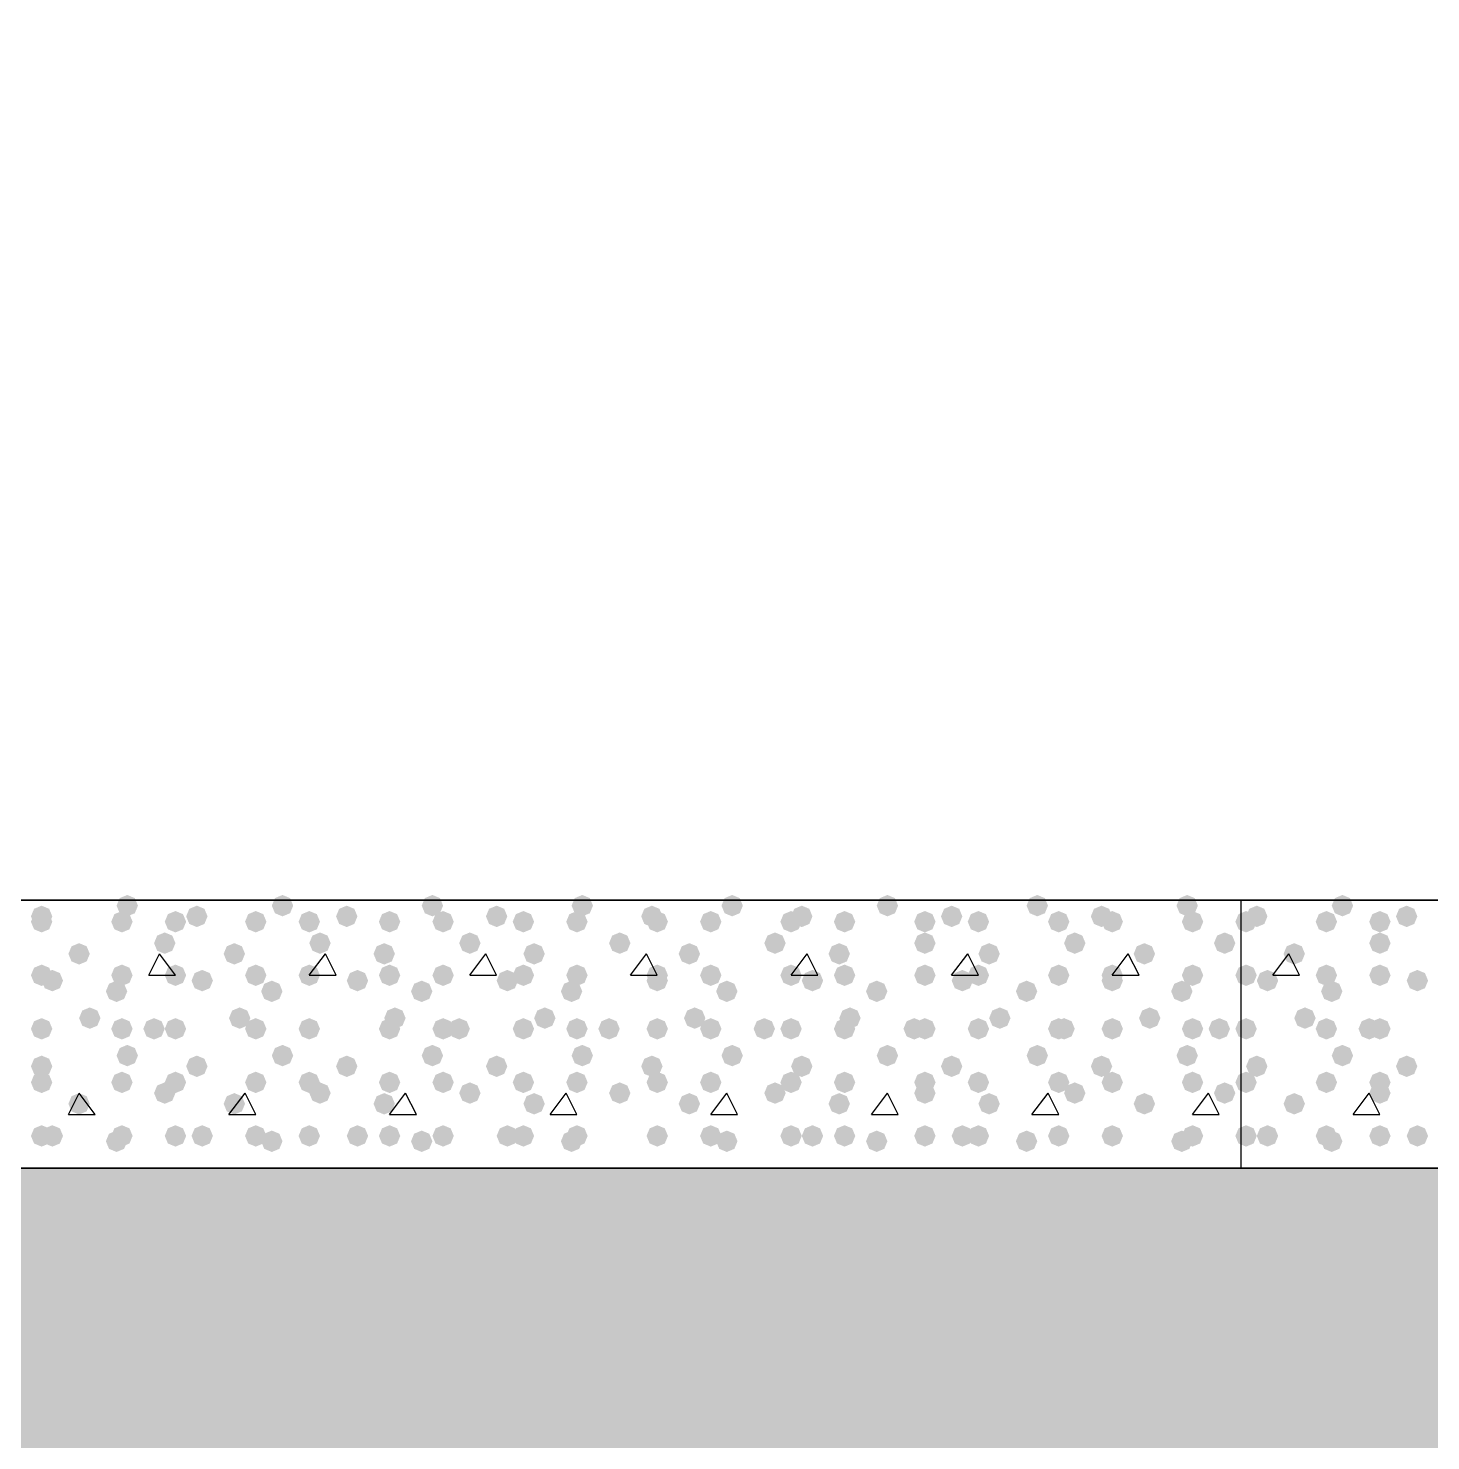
# Model space of a CAD drawing. Header units: millimetres. Extents: x 0 to 420, y 0 to 297.
# Drawn here: x 227.61 to 238.7, y 160.11 to 171.27 of the extents above; entities that cross this region are included whole.
import ezdxf

# ---------------------------------------------------------------- set-up
doc = ezdxf.new("R2010")
doc.units = ezdxf.units.MM
doc.layers.get('0').update_dxf_attribs({"linetype": 'CONTINUOUS'})

msp = doc.modelspace()

# ---------------------------------------------------------------- hatches: boundary and pattern name
at = {"true_color": 0x000008}
for points in [[(228.473, 164.338), (228.448129, 164.278204), (228.388333, 164.253333), (228.328537, 164.278204), (228.303667, 164.338), (228.328537, 164.397796), (228.388333, 164.422667), (228.448129, 164.397796)], [(229.700667, 164.338), (229.675796, 164.278204), (229.616, 164.253333), (229.556204, 164.278204), (229.531333, 164.338), (229.556204, 164.397796), (229.616, 164.422667), (229.675796, 164.397796)], [(230.886, 164.338), (230.861129, 164.278204), (230.801333, 164.253333), (230.741538, 164.278204), (230.716667, 164.338), (230.741537, 164.397796), (230.801333, 164.422667), (230.861129, 164.397796)], [(232.071333, 164.338), (232.046462, 164.278204), (231.986667, 164.253333), (231.926871, 164.278204), (231.902, 164.338), (231.926871, 164.397796), (231.986667, 164.422667), (232.046462, 164.397796)], [(233.256667, 164.338), (233.231796, 164.278204), (233.172, 164.253333), (233.112204, 164.278204), (233.087333, 164.338), (233.112204, 164.397796), (233.172, 164.422667), (233.231796, 164.397796)], [(234.484333, 164.338), (234.459463, 164.278204), (234.399667, 164.253333), (234.339871, 164.278204), (234.315, 164.338), (234.339871, 164.397796), (234.399667, 164.422667), (234.459462, 164.397796)], [(235.669667, 164.338), (235.644796, 164.278204), (235.585, 164.253333), (235.525204, 164.278204), (235.500333, 164.338), (235.525204, 164.397796), (235.585, 164.422667), (235.644796, 164.397796)], [(236.855, 164.338), (236.830129, 164.278204), (236.770333, 164.253333), (236.710538, 164.278204), (236.685667, 164.338), (236.710537, 164.397796), (236.770333, 164.422667), (236.830129, 164.397796)], [(227.795667, 164.253333), (227.770796, 164.193537), (227.711, 164.168667), (227.651204, 164.193537), (227.626333, 164.253333), (227.651204, 164.313129), (227.711, 164.338), (227.770796, 164.313129)], [(227.795667, 164.211), (227.770796, 164.151204), (227.711, 164.126333), (227.651204, 164.151204), (227.626333, 164.211), (227.651204, 164.270796), (227.711, 164.295667), (227.770796, 164.270796)], [(228.430667, 164.211), (228.405796, 164.151204), (228.346, 164.126333), (228.286204, 164.151204), (228.261333, 164.211), (228.286204, 164.270796), (228.346, 164.295667), (228.405796, 164.270796)], [(228.854, 164.211), (228.829129, 164.151204), (228.769333, 164.126333), (228.709538, 164.151204), (228.684667, 164.211), (228.709537, 164.270796), (228.769333, 164.295667), (228.829129, 164.270796)], [(229.023333, 164.253333), (228.998462, 164.193537), (228.938667, 164.168667), (228.878871, 164.193537), (228.854, 164.253333), (228.878871, 164.313129), (228.938667, 164.338), (228.998462, 164.313129)], [(229.489, 164.211), (229.464129, 164.151204), (229.404333, 164.126333), (229.344538, 164.151204), (229.319667, 164.211), (229.344537, 164.270796), (229.404333, 164.295667), (229.464129, 164.270796)], [(229.912333, 164.211), (229.887462, 164.151204), (229.827667, 164.126333), (229.767871, 164.151204), (229.743, 164.211), (229.767871, 164.270796), (229.827667, 164.295667), (229.887462, 164.270796)], [(230.208667, 164.253333), (230.183796, 164.193537), (230.124, 164.168667), (230.064204, 164.193537), (230.039333, 164.253333), (230.064204, 164.313129), (230.124, 164.338), (230.183796, 164.313129)], [(230.547333, 164.211), (230.522462, 164.151204), (230.462667, 164.126333), (230.402871, 164.151204), (230.378, 164.211), (230.402871, 164.270796), (230.462667, 164.295667), (230.522462, 164.270796)], [(230.970667, 164.211), (230.945796, 164.151204), (230.886, 164.126333), (230.826204, 164.151204), (230.801333, 164.211), (230.826204, 164.270796), (230.886, 164.295667), (230.945796, 164.270796)], [(231.394, 164.253333), (231.369129, 164.193537), (231.309333, 164.168667), (231.249538, 164.193537), (231.224667, 164.253333), (231.249537, 164.313129), (231.309333, 164.338), (231.369129, 164.313129)], [(231.605667, 164.211), (231.580796, 164.151204), (231.521, 164.126333), (231.461204, 164.151204), (231.436333, 164.211), (231.461204, 164.270796), (231.521, 164.295667), (231.580796, 164.270796)], [(232.029, 164.211), (232.004129, 164.151204), (231.944333, 164.126333), (231.884538, 164.151204), (231.859667, 164.211), (231.884537, 164.270796), (231.944333, 164.295667), (232.004129, 164.270796)], [(232.621667, 164.253333), (232.596796, 164.193537), (232.537, 164.168667), (232.477204, 164.193537), (232.452333, 164.253333), (232.477204, 164.313129), (232.537, 164.338), (232.596796, 164.313129)], [(232.664, 164.211), (232.639129, 164.151204), (232.579333, 164.126333), (232.519538, 164.151204), (232.494667, 164.211), (232.519537, 164.270796), (232.579333, 164.295667), (232.639129, 164.270796)], [(233.087333, 164.211), (233.062462, 164.151204), (233.002667, 164.126333), (232.942871, 164.151204), (232.918, 164.211), (232.942871, 164.270796), (233.002667, 164.295667), (233.062462, 164.270796)], [(233.722333, 164.211), (233.697462, 164.151204), (233.637667, 164.126333), (233.577871, 164.151204), (233.553, 164.211), (233.577871, 164.270796), (233.637667, 164.295667), (233.697462, 164.270796)], [(233.807, 164.253333), (233.782129, 164.193537), (233.722333, 164.168667), (233.662537, 164.193537), (233.637667, 164.253333), (233.662537, 164.313129), (233.722333, 164.338), (233.782129, 164.313129)], [(234.145667, 164.211), (234.120796, 164.151204), (234.061, 164.126333), (234.001204, 164.151204), (233.976333, 164.211), (234.001204, 164.270796), (234.061, 164.295667), (234.120796, 164.270796)], [(234.780667, 164.211), (234.755796, 164.151204), (234.696, 164.126333), (234.636204, 164.151204), (234.611333, 164.211), (234.636204, 164.270796), (234.696, 164.295667), (234.755796, 164.270796)], [(234.992333, 164.253333), (234.967462, 164.193537), (234.907667, 164.168667), (234.847871, 164.193537), (234.823, 164.253333), (234.847871, 164.313129), (234.907667, 164.338), (234.967462, 164.313129)], [(235.204, 164.211), (235.179129, 164.151204), (235.119333, 164.126333), (235.059538, 164.151204), (235.034667, 164.211), (235.059537, 164.270796), (235.119333, 164.295667), (235.179129, 164.270796)], [(235.839, 164.211), (235.814129, 164.151204), (235.754333, 164.126333), (235.694538, 164.151204), (235.669667, 164.211), (235.694537, 164.270796), (235.754333, 164.295667), (235.814129, 164.270796)], [(236.177667, 164.253333), (236.152796, 164.193537), (236.093, 164.168667), (236.033204, 164.193537), (236.008333, 164.253333), (236.033204, 164.313129), (236.093, 164.338), (236.152796, 164.313129)], [(236.262333, 164.211), (236.237462, 164.151204), (236.177667, 164.126333), (236.117871, 164.151204), (236.093, 164.211), (236.117871, 164.270796), (236.177667, 164.295667), (236.237462, 164.270796)], [(236.897333, 164.211), (236.872462, 164.151204), (236.812667, 164.126333), (236.752871, 164.151204), (236.728, 164.211), (236.752871, 164.270796), (236.812667, 164.295667), (236.872462, 164.270796)], [(228.769333, 164.041667), (228.744463, 163.981871), (228.684667, 163.957), (228.624871, 163.981871), (228.6, 164.041667), (228.624871, 164.101462), (228.684667, 164.126333), (228.744462, 164.101463)], [(229.997, 164.041667), (229.972129, 163.981871), (229.912333, 163.957), (229.852537, 163.981871), (229.827667, 164.041667), (229.852537, 164.101462), (229.912333, 164.126333), (229.972129, 164.101463)], [(231.182333, 164.041667), (231.157462, 163.981871), (231.097667, 163.957), (231.037871, 163.981871), (231.013, 164.041667), (231.037871, 164.101462), (231.097667, 164.126333), (231.157462, 164.101463)], [(232.367667, 164.041667), (232.342796, 163.981871), (232.283, 163.957), (232.223204, 163.981871), (232.198333, 164.041667), (232.223204, 164.101462), (232.283, 164.126333), (232.342796, 164.101463)], [(233.595333, 164.041667), (233.570462, 163.981871), (233.510667, 163.957), (233.450871, 163.981871), (233.426, 164.041667), (233.450871, 164.101462), (233.510667, 164.126333), (233.570462, 164.101463)], [(234.780667, 164.041667), (234.755796, 163.981871), (234.696, 163.957), (234.636204, 163.981871), (234.611333, 164.041667), (234.636204, 164.101462), (234.696, 164.126333), (234.755796, 164.101463)], [(235.966, 164.041667), (235.941129, 163.981871), (235.881333, 163.957), (235.821538, 163.981871), (235.796667, 164.041667), (235.821537, 164.101462), (235.881333, 164.126333), (235.941129, 164.101463)], [(237.151333, 164.041667), (237.126462, 163.981871), (237.066667, 163.957), (237.006871, 163.981871), (236.982, 164.041667), (237.006871, 164.101462), (237.066667, 164.126333), (237.126462, 164.101463)], [(228.092, 163.957), (228.067129, 163.897204), (228.007333, 163.872333), (227.947538, 163.897204), (227.922667, 163.957), (227.947537, 164.016796), (228.007333, 164.041667), (228.067129, 164.016796)], [(229.319667, 163.957), (229.294796, 163.897204), (229.235, 163.872333), (229.175204, 163.897204), (229.150333, 163.957), (229.175204, 164.016796), (229.235, 164.041667), (229.294796, 164.016796)], [(230.505, 163.957), (230.480129, 163.897204), (230.420333, 163.872333), (230.360538, 163.897204), (230.335667, 163.957), (230.360537, 164.016796), (230.420333, 164.041667), (230.480129, 164.016796)], [(231.690333, 163.957), (231.665462, 163.897204), (231.605667, 163.872333), (231.545871, 163.897204), (231.521, 163.957), (231.545871, 164.016796), (231.605667, 164.041667), (231.665462, 164.016796)], [(232.918, 163.957), (232.893129, 163.897204), (232.833333, 163.872333), (232.773538, 163.897204), (232.748667, 163.957), (232.773537, 164.016796), (232.833333, 164.041667), (232.893129, 164.016796)], [(234.103333, 163.957), (234.078463, 163.897204), (234.018667, 163.872333), (233.958871, 163.897204), (233.934, 163.957), (233.958871, 164.016796), (234.018667, 164.041667), (234.078462, 164.016796)], [(235.288667, 163.957), (235.263796, 163.897204), (235.204, 163.872333), (235.144204, 163.897204), (235.119333, 163.957), (235.144204, 164.016796), (235.204, 164.041667), (235.263796, 164.016796)], [(236.516333, 163.957), (236.491462, 163.897204), (236.431667, 163.872333), (236.371871, 163.897204), (236.347, 163.957), (236.371871, 164.016796), (236.431667, 164.041667), (236.491462, 164.016796)], [(227.795667, 163.787667), (227.770796, 163.727871), (227.711, 163.703), (227.651204, 163.727871), (227.626333, 163.787667), (227.651204, 163.847462), (227.711, 163.872333), (227.770796, 163.847463)], [(227.880333, 163.745333), (227.855462, 163.685537), (227.795667, 163.660667), (227.735871, 163.685537), (227.711, 163.745333), (227.735871, 163.805129), (227.795667, 163.83), (227.855462, 163.805129)], [(228.430667, 163.787667), (228.405796, 163.727871), (228.346, 163.703), (228.286204, 163.727871), (228.261333, 163.787667), (228.286204, 163.847462), (228.346, 163.872333), (228.405796, 163.847463)], [(228.854, 163.787667), (228.829129, 163.727871), (228.769333, 163.703), (228.709538, 163.727871), (228.684667, 163.787667), (228.709537, 163.847462), (228.769333, 163.872333), (228.829129, 163.847463)], [(229.065667, 163.745333), (229.040796, 163.685537), (228.981, 163.660667), (228.921204, 163.685537), (228.896333, 163.745333), (228.921204, 163.805129), (228.981, 163.83), (229.040796, 163.805129)], [(229.489, 163.787667), (229.464129, 163.727871), (229.404333, 163.703), (229.344538, 163.727871), (229.319667, 163.787667), (229.344537, 163.847462), (229.404333, 163.872333), (229.464129, 163.847463)], [(229.912333, 163.787667), (229.887462, 163.727871), (229.827667, 163.703), (229.767871, 163.727871), (229.743, 163.787667), (229.767871, 163.847462), (229.827667, 163.872333), (229.887462, 163.847463)], [(230.293333, 163.745333), (230.268463, 163.685537), (230.208667, 163.660667), (230.148871, 163.685537), (230.124, 163.745333), (230.148871, 163.805129), (230.208667, 163.83), (230.268462, 163.805129)], [(230.547333, 163.787667), (230.522462, 163.727871), (230.462667, 163.703), (230.402871, 163.727871), (230.378, 163.787667), (230.402871, 163.847462), (230.462667, 163.872333), (230.522462, 163.847463)], [(230.970667, 163.787667), (230.945796, 163.727871), (230.886, 163.703), (230.826204, 163.727871), (230.801333, 163.787667), (230.826204, 163.847462), (230.886, 163.872333), (230.945796, 163.847463)], [(231.478667, 163.745333), (231.453796, 163.685537), (231.394, 163.660667), (231.334204, 163.685537), (231.309333, 163.745333), (231.334204, 163.805129), (231.394, 163.83), (231.453796, 163.805129)], [(231.605667, 163.787667), (231.580796, 163.727871), (231.521, 163.703), (231.461204, 163.727871), (231.436333, 163.787667), (231.461204, 163.847462), (231.521, 163.872333), (231.580796, 163.847463)], [(232.029, 163.787667), (232.004129, 163.727871), (231.944333, 163.703), (231.884538, 163.727871), (231.859667, 163.787667), (231.884537, 163.847462), (231.944333, 163.872333), (232.004129, 163.847463)], [(232.664, 163.787667), (232.639129, 163.727871), (232.579333, 163.703), (232.519538, 163.727871), (232.494667, 163.787667), (232.519537, 163.847462), (232.579333, 163.872333), (232.639129, 163.847463)], [(232.664, 163.745333), (232.639129, 163.685537), (232.579333, 163.660667), (232.519538, 163.685537), (232.494667, 163.745333), (232.519537, 163.805129), (232.579333, 163.83), (232.639129, 163.805129)], [(233.087333, 163.787667), (233.062462, 163.727871), (233.002667, 163.703), (232.942871, 163.727871), (232.918, 163.787667), (232.942871, 163.847462), (233.002667, 163.872333), (233.062462, 163.847463)], [(233.722333, 163.787667), (233.697462, 163.727871), (233.637667, 163.703), (233.577871, 163.727871), (233.553, 163.787667), (233.577871, 163.847462), (233.637667, 163.872333), (233.697462, 163.847463)], [(233.891667, 163.745333), (233.866796, 163.685537), (233.807, 163.660667), (233.747204, 163.685537), (233.722333, 163.745333), (233.747204, 163.805129), (233.807, 163.83), (233.866796, 163.805129)], [(234.145667, 163.787667), (234.120796, 163.727871), (234.061, 163.703), (234.001204, 163.727871), (233.976333, 163.787667), (234.001204, 163.847462), (234.061, 163.872333), (234.120796, 163.847463)], [(234.780667, 163.787667), (234.755796, 163.727871), (234.696, 163.703), (234.636204, 163.727871), (234.611333, 163.787667), (234.636204, 163.847462), (234.696, 163.872333), (234.755796, 163.847463)], [(235.077, 163.745333), (235.052129, 163.685537), (234.992333, 163.660667), (234.932538, 163.685537), (234.907667, 163.745333), (234.932537, 163.805129), (234.992333, 163.83), (235.052129, 163.805129)], [(235.204, 163.787667), (235.179129, 163.727871), (235.119333, 163.703), (235.059538, 163.727871), (235.034667, 163.787667), (235.059537, 163.847462), (235.119333, 163.872333), (235.179129, 163.847463)], [(235.839, 163.787667), (235.814129, 163.727871), (235.754333, 163.703), (235.694538, 163.727871), (235.669667, 163.787667), (235.694537, 163.847462), (235.754333, 163.872333), (235.814129, 163.847463)], [(236.262333, 163.787667), (236.237462, 163.727871), (236.177667, 163.703), (236.117871, 163.727871), (236.093, 163.787667), (236.117871, 163.847462), (236.177667, 163.872333), (236.237462, 163.847463)], [(236.262333, 163.745333), (236.237462, 163.685537), (236.177667, 163.660667), (236.117871, 163.685537), (236.093, 163.745333), (236.117871, 163.805129), (236.177667, 163.83), (236.237462, 163.805129)], [(236.897333, 163.787667), (236.872462, 163.727871), (236.812667, 163.703), (236.752871, 163.727871), (236.728, 163.787667), (236.752871, 163.847462), (236.812667, 163.872333), (236.872462, 163.847463)], [(228.388333, 163.660667), (228.363463, 163.600871), (228.303667, 163.576), (228.243871, 163.600871), (228.219, 163.660667), (228.243871, 163.720462), (228.303667, 163.745333), (228.363462, 163.720463)], [(229.616, 163.660667), (229.591129, 163.600871), (229.531333, 163.576), (229.471538, 163.600871), (229.446667, 163.660667), (229.471537, 163.720462), (229.531333, 163.745333), (229.591129, 163.720463)], [(230.801333, 163.660667), (230.776462, 163.600871), (230.716667, 163.576), (230.656871, 163.600871), (230.632, 163.660667), (230.656871, 163.720462), (230.716667, 163.745333), (230.776462, 163.720463)], [(231.986667, 163.660667), (231.961796, 163.600871), (231.902, 163.576), (231.842204, 163.600871), (231.817333, 163.660667), (231.842204, 163.720462), (231.902, 163.745333), (231.961796, 163.720463)], [(233.214333, 163.660667), (233.189462, 163.600871), (233.129667, 163.576), (233.069871, 163.600871), (233.045, 163.660667), (233.069871, 163.720462), (233.129667, 163.745333), (233.189462, 163.720463)], [(234.399667, 163.660667), (234.374796, 163.600871), (234.315, 163.576), (234.255204, 163.600871), (234.230333, 163.660667), (234.255204, 163.720462), (234.315, 163.745333), (234.374796, 163.720463)], [(235.585, 163.660667), (235.560129, 163.600871), (235.500333, 163.576), (235.440538, 163.600871), (235.415667, 163.660667), (235.440537, 163.720462), (235.500333, 163.745333), (235.560129, 163.720463)], [(236.812667, 163.660667), (236.787796, 163.600871), (236.728, 163.576), (236.668204, 163.600871), (236.643333, 163.660667), (236.668204, 163.720462), (236.728, 163.745333), (236.787796, 163.720463)], [(228.176667, 163.449), (228.151796, 163.389204), (228.092, 163.364333), (228.032204, 163.389204), (228.007333, 163.449), (228.032204, 163.508796), (228.092, 163.533667), (228.151796, 163.508796)], [(229.362, 163.449), (229.337129, 163.389204), (229.277333, 163.364333), (229.217537, 163.389204), (229.192667, 163.449), (229.217537, 163.508796), (229.277333, 163.533667), (229.337129, 163.508796)], [(230.589667, 163.449), (230.564796, 163.389204), (230.505, 163.364333), (230.445204, 163.389204), (230.420333, 163.449), (230.445204, 163.508796), (230.505, 163.533667), (230.564796, 163.508796)], [(231.775, 163.449), (231.750129, 163.389204), (231.690333, 163.364333), (231.630538, 163.389204), (231.605667, 163.449), (231.630537, 163.508796), (231.690333, 163.533667), (231.750129, 163.508796)], [(232.960333, 163.449), (232.935462, 163.389204), (232.875667, 163.364333), (232.815871, 163.389204), (232.791, 163.449), (232.815871, 163.508796), (232.875667, 163.533667), (232.935462, 163.508796)], [(234.188, 163.449), (234.163129, 163.389204), (234.103333, 163.364333), (234.043538, 163.389204), (234.018667, 163.449), (234.043537, 163.508796), (234.103333, 163.533667), (234.163129, 163.508796)], [(235.373333, 163.449), (235.348462, 163.389204), (235.288667, 163.364333), (235.228871, 163.389204), (235.204, 163.449), (235.228871, 163.508796), (235.288667, 163.533667), (235.348462, 163.508796)], [(236.558667, 163.449), (236.533796, 163.389204), (236.474, 163.364333), (236.414204, 163.389204), (236.389333, 163.449), (236.414204, 163.508796), (236.474, 163.533667), (236.533796, 163.508796)], [(227.795667, 163.364333), (227.770796, 163.304537), (227.711, 163.279667), (227.651204, 163.304537), (227.626333, 163.364333), (227.651204, 163.424129), (227.711, 163.449), (227.770796, 163.424129)], [(228.430667, 163.364333), (228.405796, 163.304537), (228.346, 163.279667), (228.286204, 163.304537), (228.261333, 163.364333), (228.286204, 163.424129), (228.346, 163.449), (228.405796, 163.424129)], [(228.684667, 163.364333), (228.659796, 163.304537), (228.6, 163.279667), (228.540204, 163.304537), (228.515333, 163.364333), (228.540204, 163.424129), (228.6, 163.449), (228.659796, 163.424129)], [(228.854, 163.364333), (228.829129, 163.304537), (228.769333, 163.279667), (228.709538, 163.304537), (228.684667, 163.364333), (228.709537, 163.424129), (228.769333, 163.449), (228.829129, 163.424129)], [(229.489, 163.364333), (229.464129, 163.304537), (229.404333, 163.279667), (229.344538, 163.304537), (229.319667, 163.364333), (229.344537, 163.424129), (229.404333, 163.449), (229.464129, 163.424129)], [(229.912333, 163.364333), (229.887462, 163.304537), (229.827667, 163.279667), (229.767871, 163.304537), (229.743, 163.364333), (229.767871, 163.424129), (229.827667, 163.449), (229.887462, 163.424129)], [(229.912333, 163.364333), (229.887462, 163.304537), (229.827667, 163.279667), (229.767871, 163.304537), (229.743, 163.364333), (229.767871, 163.424129), (229.827667, 163.449), (229.887462, 163.424129)], [(230.547333, 163.364333), (230.522462, 163.304537), (230.462667, 163.279667), (230.402871, 163.304537), (230.378, 163.364333), (230.402871, 163.424129), (230.462667, 163.449), (230.522462, 163.424129)], [(230.970667, 163.364333), (230.945796, 163.304537), (230.886, 163.279667), (230.826204, 163.304537), (230.801333, 163.364333), (230.826204, 163.424129), (230.886, 163.449), (230.945796, 163.424129)], [(231.097667, 163.364333), (231.072796, 163.304537), (231.013, 163.279667), (230.953204, 163.304537), (230.928333, 163.364333), (230.953204, 163.424129), (231.013, 163.449), (231.072796, 163.424129)], [(231.605667, 163.364333), (231.580796, 163.304537), (231.521, 163.279667), (231.461204, 163.304537), (231.436333, 163.364333), (231.461204, 163.424129), (231.521, 163.449), (231.580796, 163.424129)], [(232.029, 163.364333), (232.004129, 163.304537), (231.944333, 163.279667), (231.884538, 163.304537), (231.859667, 163.364333), (231.884537, 163.424129), (231.944333, 163.449), (232.004129, 163.424129)], [(232.283, 163.364333), (232.258129, 163.304537), (232.198333, 163.279667), (232.138537, 163.304537), (232.113667, 163.364333), (232.138537, 163.424129), (232.198333, 163.449), (232.258129, 163.424129)], [(232.664, 163.364333), (232.639129, 163.304537), (232.579333, 163.279667), (232.519538, 163.304537), (232.494667, 163.364333), (232.519537, 163.424129), (232.579333, 163.449), (232.639129, 163.424129)], [(233.087333, 163.364333), (233.062462, 163.304537), (233.002667, 163.279667), (232.942871, 163.304537), (232.918, 163.364333), (232.942871, 163.424129), (233.002667, 163.449), (233.062462, 163.424129)], [(233.510667, 163.364333), (233.485796, 163.304537), (233.426, 163.279667), (233.366204, 163.304537), (233.341333, 163.364333), (233.366204, 163.424129), (233.426, 163.449), (233.485796, 163.424129)], [(233.722333, 163.364333), (233.697462, 163.304537), (233.637667, 163.279667), (233.577871, 163.304537), (233.553, 163.364333), (233.577871, 163.424129), (233.637667, 163.449), (233.697462, 163.424129)], [(234.145667, 163.364333), (234.120796, 163.304537), (234.061, 163.279667), (234.001204, 163.304537), (233.976333, 163.364333), (234.001204, 163.424129), (234.061, 163.449), (234.120796, 163.424129)], [(234.696, 163.364333), (234.671129, 163.304537), (234.611333, 163.279667), (234.551538, 163.304537), (234.526667, 163.364333), (234.551537, 163.424129), (234.611333, 163.449), (234.671129, 163.424129)], [(234.780667, 163.364333), (234.755796, 163.304537), (234.696, 163.279667), (234.636204, 163.304537), (234.611333, 163.364333), (234.636204, 163.424129), (234.696, 163.449), (234.755796, 163.424129)], [(235.204, 163.364333), (235.179129, 163.304537), (235.119333, 163.279667), (235.059538, 163.304537), (235.034667, 163.364333), (235.059537, 163.424129), (235.119333, 163.449), (235.179129, 163.424129)], [(235.839, 163.364333), (235.814129, 163.304537), (235.754333, 163.279667), (235.694538, 163.304537), (235.669667, 163.364333), (235.694537, 163.424129), (235.754333, 163.449), (235.814129, 163.424129)], [(235.881333, 163.364333), (235.856462, 163.304537), (235.796667, 163.279667), (235.736871, 163.304537), (235.712, 163.364333), (235.736871, 163.424129), (235.796667, 163.449), (235.856462, 163.424129)], [(236.262333, 163.364333), (236.237462, 163.304537), (236.177667, 163.279667), (236.117871, 163.304537), (236.093, 163.364333), (236.117871, 163.424129), (236.177667, 163.449), (236.237462, 163.424129)], [(236.897333, 163.364333), (236.872462, 163.304537), (236.812667, 163.279667), (236.752871, 163.304537), (236.728, 163.364333), (236.752871, 163.424129), (236.812667, 163.449), (236.872462, 163.424129)], [(237.109, 163.364333), (237.084129, 163.304537), (237.024333, 163.279667), (236.964538, 163.304537), (236.939667, 163.364333), (236.964537, 163.424129), (237.024333, 163.449), (237.084129, 163.424129)], [(227.795667, 163.068), (227.770796, 163.008204), (227.711, 162.983333), (227.651204, 163.008204), (227.626333, 163.068), (227.651204, 163.127796), (227.711, 163.152667), (227.770796, 163.127796)], [(228.473, 163.152667), (228.448129, 163.092871), (228.388333, 163.068), (228.328537, 163.092871), (228.303667, 163.152667), (228.328537, 163.212462), (228.388333, 163.237333), (228.448129, 163.212463)], [(229.023333, 163.068), (228.998462, 163.008204), (228.938667, 162.983333), (228.878871, 163.008204), (228.854, 163.068), (228.878871, 163.127796), (228.938667, 163.152667), (228.998462, 163.127796)], [(229.700667, 163.152667), (229.675796, 163.092871), (229.616, 163.068), (229.556204, 163.092871), (229.531333, 163.152667), (229.556204, 163.212462), (229.616, 163.237333), (229.675796, 163.212463)], [(230.208667, 163.068), (230.183796, 163.008204), (230.124, 162.983333), (230.064204, 163.008204), (230.039333, 163.068), (230.064204, 163.127796), (230.124, 163.152667), (230.183796, 163.127796)], [(230.886, 163.152667), (230.861129, 163.092871), (230.801333, 163.068), (230.741538, 163.092871), (230.716667, 163.152667), (230.741537, 163.212462), (230.801333, 163.237333), (230.861129, 163.212463)], [(231.394, 163.068), (231.369129, 163.008204), (231.309333, 162.983333), (231.249538, 163.008204), (231.224667, 163.068), (231.249537, 163.127796), (231.309333, 163.152667), (231.369129, 163.127796)], [(232.071333, 163.152667), (232.046462, 163.092871), (231.986667, 163.068), (231.926871, 163.092871), (231.902, 163.152667), (231.926871, 163.212462), (231.986667, 163.237333), (232.046462, 163.212463)], [(232.621667, 163.068), (232.596796, 163.008204), (232.537, 162.983333), (232.477204, 163.008204), (232.452333, 163.068), (232.477204, 163.127796), (232.537, 163.152667), (232.596796, 163.127796)], [(233.256667, 163.152667), (233.231796, 163.092871), (233.172, 163.068), (233.112204, 163.092871), (233.087333, 163.152667), (233.112204, 163.212462), (233.172, 163.237333), (233.231796, 163.212463)], [(233.807, 163.068), (233.782129, 163.008204), (233.722333, 162.983333), (233.662537, 163.008204), (233.637667, 163.068), (233.662537, 163.127796), (233.722333, 163.152667), (233.782129, 163.127796)], [(234.484333, 163.152667), (234.459463, 163.092871), (234.399667, 163.068), (234.339871, 163.092871), (234.315, 163.152667), (234.339871, 163.212462), (234.399667, 163.237333), (234.459462, 163.212463)], [(234.992333, 163.068), (234.967462, 163.008204), (234.907667, 162.983333), (234.847871, 163.008204), (234.823, 163.068), (234.847871, 163.127796), (234.907667, 163.152667), (234.967462, 163.127796)], [(235.669667, 163.152667), (235.644796, 163.092871), (235.585, 163.068), (235.525204, 163.092871), (235.500333, 163.152667), (235.525204, 163.212462), (235.585, 163.237333), (235.644796, 163.212463)], [(236.177667, 163.068), (236.152796, 163.008204), (236.093, 162.983333), (236.033204, 163.008204), (236.008333, 163.068), (236.033204, 163.127796), (236.093, 163.152667), (236.152796, 163.127796)], [(236.855, 163.152667), (236.830129, 163.092871), (236.770333, 163.068), (236.710538, 163.092871), (236.685667, 163.152667), (236.710537, 163.212462), (236.770333, 163.237333), (236.830129, 163.212463)], [(227.795667, 162.941), (227.770796, 162.881204), (227.711, 162.856333), (227.651204, 162.881204), (227.626333, 162.941), (227.651204, 163.000796), (227.711, 163.025667), (227.770796, 163.000796)], [(228.430667, 162.941), (228.405796, 162.881204), (228.346, 162.856333), (228.286204, 162.881204), (228.261333, 162.941), (228.286204, 163.000796), (228.346, 163.025667), (228.405796, 163.000796)], [(228.769333, 162.856333), (228.744463, 162.796537), (228.684667, 162.771667), (228.624871, 162.796537), (228.6, 162.856333), (228.624871, 162.916129), (228.684667, 162.941), (228.744462, 162.916129)], [(228.854, 162.941), (228.829129, 162.881204), (228.769333, 162.856333), (228.709538, 162.881204), (228.684667, 162.941), (228.709537, 163.000796), (228.769333, 163.025667), (228.829129, 163.000796)], [(229.489, 162.941), (229.464129, 162.881204), (229.404333, 162.856333), (229.344538, 162.881204), (229.319667, 162.941), (229.344537, 163.000796), (229.404333, 163.025667), (229.464129, 163.000796)], [(229.912333, 162.941), (229.887462, 162.881204), (229.827667, 162.856333), (229.767871, 162.881204), (229.743, 162.941), (229.767871, 163.000796), (229.827667, 163.025667), (229.887462, 163.000796)], [(229.997, 162.856333), (229.972129, 162.796537), (229.912333, 162.771667), (229.852537, 162.796537), (229.827667, 162.856333), (229.852537, 162.916129), (229.912333, 162.941), (229.972129, 162.916129)], [(230.547333, 162.941), (230.522462, 162.881204), (230.462667, 162.856333), (230.402871, 162.881204), (230.378, 162.941), (230.402871, 163.000796), (230.462667, 163.025667), (230.522462, 163.000796)], [(230.970667, 162.941), (230.945796, 162.881204), (230.886, 162.856333), (230.826204, 162.881204), (230.801333, 162.941), (230.826204, 163.000796), (230.886, 163.025667), (230.945796, 163.000796)], [(231.182333, 162.856333), (231.157462, 162.796537), (231.097667, 162.771667), (231.037871, 162.796537), (231.013, 162.856333), (231.037871, 162.916129), (231.097667, 162.941), (231.157462, 162.916129)], [(231.605667, 162.941), (231.580796, 162.881204), (231.521, 162.856333), (231.461204, 162.881204), (231.436333, 162.941), (231.461204, 163.000796), (231.521, 163.025667), (231.580796, 163.000796)], [(232.029, 162.941), (232.004129, 162.881204), (231.944333, 162.856333), (231.884538, 162.881204), (231.859667, 162.941), (231.884537, 163.000796), (231.944333, 163.025667), (232.004129, 163.000796)], [(232.367667, 162.856333), (232.342796, 162.796537), (232.283, 162.771667), (232.223204, 162.796537), (232.198333, 162.856333), (232.223204, 162.916129), (232.283, 162.941), (232.342796, 162.916129)], [(232.664, 162.941), (232.639129, 162.881204), (232.579333, 162.856333), (232.519538, 162.881204), (232.494667, 162.941), (232.519537, 163.000796), (232.579333, 163.025667), (232.639129, 163.000796)], [(233.087333, 162.941), (233.062462, 162.881204), (233.002667, 162.856333), (232.942871, 162.881204), (232.918, 162.941), (232.942871, 163.000796), (233.002667, 163.025667), (233.062462, 163.000796)], [(233.595333, 162.856333), (233.570462, 162.796537), (233.510667, 162.771667), (233.450871, 162.796537), (233.426, 162.856333), (233.450871, 162.916129), (233.510667, 162.941), (233.570462, 162.916129)], [(233.722333, 162.941), (233.697462, 162.881204), (233.637667, 162.856333), (233.577871, 162.881204), (233.553, 162.941), (233.577871, 163.000796), (233.637667, 163.025667), (233.697462, 163.000796)], [(234.145667, 162.941), (234.120796, 162.881204), (234.061, 162.856333), (234.001204, 162.881204), (233.976333, 162.941), (234.001204, 163.000796), (234.061, 163.025667), (234.120796, 163.000796)], [(234.780667, 162.941), (234.755796, 162.881204), (234.696, 162.856333), (234.636204, 162.881204), (234.611333, 162.941), (234.636204, 163.000796), (234.696, 163.025667), (234.755796, 163.000796)], [(234.780667, 162.856333), (234.755796, 162.796537), (234.696, 162.771667), (234.636204, 162.796537), (234.611333, 162.856333), (234.636204, 162.916129), (234.696, 162.941), (234.755796, 162.916129)], [(235.204, 162.941), (235.179129, 162.881204), (235.119333, 162.856333), (235.059538, 162.881204), (235.034667, 162.941), (235.059537, 163.000796), (235.119333, 163.025667), (235.179129, 163.000796)], [(235.839, 162.941), (235.814129, 162.881204), (235.754333, 162.856333), (235.694538, 162.881204), (235.669667, 162.941), (235.694537, 163.000796), (235.754333, 163.025667), (235.814129, 163.000796)], [(235.966, 162.856333), (235.941129, 162.796537), (235.881333, 162.771667), (235.821538, 162.796537), (235.796667, 162.856333), (235.821537, 162.916129), (235.881333, 162.941), (235.941129, 162.916129)], [(236.262333, 162.941), (236.237462, 162.881204), (236.177667, 162.856333), (236.117871, 162.881204), (236.093, 162.941), (236.117871, 163.000796), (236.177667, 163.025667), (236.237462, 163.000796)], [(236.897333, 162.941), (236.872462, 162.881204), (236.812667, 162.856333), (236.752871, 162.881204), (236.728, 162.941), (236.752871, 163.000796), (236.812667, 163.025667), (236.872462, 163.000796)], [(237.151333, 162.856333), (237.126462, 162.796537), (237.066667, 162.771667), (237.006871, 162.796537), (236.982, 162.856333), (237.006871, 162.916129), (237.066667, 162.941), (237.126462, 162.916129)], [(228.092, 162.771667), (228.067129, 162.711871), (228.007333, 162.687), (227.947538, 162.711871), (227.922667, 162.771667), (227.947537, 162.831462), (228.007333, 162.856333), (228.067129, 162.831463)], [(229.319667, 162.771667), (229.294796, 162.711871), (229.235, 162.687), (229.175204, 162.711871), (229.150333, 162.771667), (229.175204, 162.831462), (229.235, 162.856333), (229.294796, 162.831463)], [(230.505, 162.771667), (230.480129, 162.711871), (230.420333, 162.687), (230.360538, 162.711871), (230.335667, 162.771667), (230.360537, 162.831462), (230.420333, 162.856333), (230.480129, 162.831463)], [(231.690333, 162.771667), (231.665462, 162.711871), (231.605667, 162.687), (231.545871, 162.711871), (231.521, 162.771667), (231.545871, 162.831462), (231.605667, 162.856333), (231.665462, 162.831463)], [(232.918, 162.771667), (232.893129, 162.711871), (232.833333, 162.687), (232.773538, 162.711871), (232.748667, 162.771667), (232.773537, 162.831462), (232.833333, 162.856333), (232.893129, 162.831463)], [(234.103333, 162.771667), (234.078463, 162.711871), (234.018667, 162.687), (233.958871, 162.711871), (233.934, 162.771667), (233.958871, 162.831462), (234.018667, 162.856333), (234.078462, 162.831463)], [(235.288667, 162.771667), (235.263796, 162.711871), (235.204, 162.687), (235.144204, 162.711871), (235.119333, 162.771667), (235.144204, 162.831462), (235.204, 162.856333), (235.263796, 162.831463)], [(236.516333, 162.771667), (236.491462, 162.711871), (236.431667, 162.687), (236.371871, 162.711871), (236.347, 162.771667), (236.371871, 162.831462), (236.431667, 162.856333), (236.491462, 162.831463)], [(227.795667, 162.517667), (227.770796, 162.457871), (227.711, 162.433), (227.651204, 162.457871), (227.626333, 162.517667), (227.651204, 162.577462), (227.711, 162.602333), (227.770796, 162.577463)], [(227.880333, 162.517667), (227.855462, 162.457871), (227.795667, 162.433), (227.735871, 162.457871), (227.711, 162.517667), (227.735871, 162.577462), (227.795667, 162.602333), (227.855462, 162.577463)], [(228.430667, 162.517667), (228.405796, 162.457871), (228.346, 162.433), (228.286204, 162.457871), (228.261333, 162.517667), (228.286204, 162.577462), (228.346, 162.602333), (228.405796, 162.577463)], [(228.854, 162.517667), (228.829129, 162.457871), (228.769333, 162.433), (228.709538, 162.457871), (228.684667, 162.517667), (228.709537, 162.577462), (228.769333, 162.602333), (228.829129, 162.577463)], [(229.065667, 162.517667), (229.040796, 162.457871), (228.981, 162.433), (228.921204, 162.457871), (228.896333, 162.517667), (228.921204, 162.577462), (228.981, 162.602333), (229.040796, 162.577463)], [(229.489, 162.517667), (229.464129, 162.457871), (229.404333, 162.433), (229.344538, 162.457871), (229.319667, 162.517667), (229.344537, 162.577462), (229.404333, 162.602333), (229.464129, 162.577463)], [(229.912333, 162.517667), (229.887462, 162.457871), (229.827667, 162.433), (229.767871, 162.457871), (229.743, 162.517667), (229.767871, 162.577462), (229.827667, 162.602333), (229.887462, 162.577463)], [(230.293333, 162.517667), (230.268463, 162.457871), (230.208667, 162.433), (230.148871, 162.457871), (230.124, 162.517667), (230.148871, 162.577462), (230.208667, 162.602333), (230.268462, 162.577463)], [(230.547333, 162.517667), (230.522462, 162.457871), (230.462667, 162.433), (230.402871, 162.457871), (230.378, 162.517667), (230.402871, 162.577462), (230.462667, 162.602333), (230.522462, 162.577463)], [(230.970667, 162.517667), (230.945796, 162.457871), (230.886, 162.433), (230.826204, 162.457871), (230.801333, 162.517667), (230.826204, 162.577462), (230.886, 162.602333), (230.945796, 162.577463)], [(231.478667, 162.517667), (231.453796, 162.457871), (231.394, 162.433), (231.334204, 162.457871), (231.309333, 162.517667), (231.334204, 162.577462), (231.394, 162.602333), (231.453796, 162.577463)], [(231.605667, 162.517667), (231.580796, 162.457871), (231.521, 162.433), (231.461204, 162.457871), (231.436333, 162.517667), (231.461204, 162.577462), (231.521, 162.602333), (231.580796, 162.577463)], [(232.029, 162.517667), (232.004129, 162.457871), (231.944333, 162.433), (231.884538, 162.457871), (231.859667, 162.517667), (231.884537, 162.577462), (231.944333, 162.602333), (232.004129, 162.577463)], [(232.664, 162.517667), (232.639129, 162.457871), (232.579333, 162.433), (232.519538, 162.457871), (232.494667, 162.517667), (232.519537, 162.577462), (232.579333, 162.602333), (232.639129, 162.577463)], [(232.664, 162.517667), (232.639129, 162.457871), (232.579333, 162.433), (232.519538, 162.457871), (232.494667, 162.517667), (232.519537, 162.577462), (232.579333, 162.602333), (232.639129, 162.577463)], [(233.087333, 162.517667), (233.062462, 162.457871), (233.002667, 162.433), (232.942871, 162.457871), (232.918, 162.517667), (232.942871, 162.577462), (233.002667, 162.602333), (233.062462, 162.577463)], [(233.722333, 162.517667), (233.697462, 162.457871), (233.637667, 162.433), (233.577871, 162.457871), (233.553, 162.517667), (233.577871, 162.577462), (233.637667, 162.602333), (233.697462, 162.577463)], [(233.891667, 162.517667), (233.866796, 162.457871), (233.807, 162.433), (233.747204, 162.457871), (233.722333, 162.517667), (233.747204, 162.577462), (233.807, 162.602333), (233.866796, 162.577463)], [(234.145667, 162.517667), (234.120796, 162.457871), (234.061, 162.433), (234.001204, 162.457871), (233.976333, 162.517667), (234.001204, 162.577462), (234.061, 162.602333), (234.120796, 162.577463)], [(234.780667, 162.517667), (234.755796, 162.457871), (234.696, 162.433), (234.636204, 162.457871), (234.611333, 162.517667), (234.636204, 162.577462), (234.696, 162.602333), (234.755796, 162.577463)], [(235.077, 162.517667), (235.052129, 162.457871), (234.992333, 162.433), (234.932538, 162.457871), (234.907667, 162.517667), (234.932537, 162.577462), (234.992333, 162.602333), (235.052129, 162.577463)], [(235.204, 162.517667), (235.179129, 162.457871), (235.119333, 162.433), (235.059538, 162.457871), (235.034667, 162.517667), (235.059537, 162.577462), (235.119333, 162.602333), (235.179129, 162.577463)], [(235.839, 162.517667), (235.814129, 162.457871), (235.754333, 162.433), (235.694538, 162.457871), (235.669667, 162.517667), (235.694537, 162.577462), (235.754333, 162.602333), (235.814129, 162.577463)], [(236.262333, 162.517667), (236.237462, 162.457871), (236.177667, 162.433), (236.117871, 162.457871), (236.093, 162.517667), (236.117871, 162.577462), (236.177667, 162.602333), (236.237462, 162.577463)], [(236.262333, 162.517667), (236.237462, 162.457871), (236.177667, 162.433), (236.117871, 162.457871), (236.093, 162.517667), (236.117871, 162.577462), (236.177667, 162.602333), (236.237462, 162.577463)], [(236.897333, 162.517667), (236.872462, 162.457871), (236.812667, 162.433), (236.752871, 162.457871), (236.728, 162.517667), (236.752871, 162.577462), (236.812667, 162.602333), (236.872462, 162.577463)], [(228.388333, 162.475333), (228.363463, 162.415537), (228.303667, 162.390667), (228.243871, 162.415537), (228.219, 162.475333), (228.243871, 162.535129), (228.303667, 162.56), (228.363462, 162.535129)], [(229.616, 162.475333), (229.591129, 162.415537), (229.531333, 162.390667), (229.471538, 162.415537), (229.446667, 162.475333), (229.471537, 162.535129), (229.531333, 162.56), (229.591129, 162.535129)], [(230.801333, 162.475333), (230.776462, 162.415537), (230.716667, 162.390667), (230.656871, 162.415537), (230.632, 162.475333), (230.656871, 162.535129), (230.716667, 162.56), (230.776462, 162.535129)], [(231.986667, 162.475333), (231.961796, 162.415537), (231.902, 162.390667), (231.842204, 162.415537), (231.817333, 162.475333), (231.842204, 162.535129), (231.902, 162.56), (231.961796, 162.535129)], [(233.214333, 162.475333), (233.189462, 162.415537), (233.129667, 162.390667), (233.069871, 162.415537), (233.045, 162.475333), (233.069871, 162.535129), (233.129667, 162.56), (233.189462, 162.535129)], [(234.399667, 162.475333), (234.374796, 162.415537), (234.315, 162.390667), (234.255204, 162.415537), (234.230333, 162.475333), (234.255204, 162.535129), (234.315, 162.56), (234.374796, 162.535129)], [(235.585, 162.475333), (235.560129, 162.415537), (235.500333, 162.390667), (235.440538, 162.415537), (235.415667, 162.475333), (235.440537, 162.535129), (235.500333, 162.56), (235.560129, 162.535129)], [(236.812667, 162.475333), (236.787796, 162.415537), (236.728, 162.390667), (236.668204, 162.415537), (236.643333, 162.475333), (236.668204, 162.535129), (236.728, 162.56), (236.787796, 162.535129)]]:
    msp.add_hatch(color=0, dxfattribs=at).paths.add_polyline_path(points, flags=0)
at = {"true_color": 0x000007}
for points in [[(238.082667, 164.338), (238.057796, 164.278204), (237.998, 164.253333), (237.938204, 164.278204), (237.913333, 164.338), (237.938204, 164.397796), (237.998, 164.422667), (238.057796, 164.397796)], [(237.320667, 164.211), (237.295796, 164.151204), (237.236, 164.126333), (237.176204, 164.151204), (237.151333, 164.211), (237.176204, 164.270796), (237.236, 164.295667), (237.295796, 164.270796)], [(237.405333, 164.253333), (237.380462, 164.193537), (237.320667, 164.168667), (237.260871, 164.193537), (237.236, 164.253333), (237.260871, 164.313129), (237.320667, 164.338), (237.380462, 164.313129)], [(237.955667, 164.211), (237.930796, 164.151204), (237.871, 164.126333), (237.811204, 164.151204), (237.786333, 164.211), (237.811204, 164.270796), (237.871, 164.295667), (237.930796, 164.270796)], [(238.379, 164.211), (238.354129, 164.151204), (238.294333, 164.126333), (238.234537, 164.151204), (238.209667, 164.211), (238.234537, 164.270796), (238.294333, 164.295667), (238.354129, 164.270796)], [(238.590667, 164.253333), (238.565796, 164.193537), (238.506, 164.168667), (238.446204, 164.193537), (238.421333, 164.253333), (238.446204, 164.313129), (238.506, 164.338), (238.565796, 164.313129)], [(238.379, 164.041667), (238.354129, 163.981871), (238.294333, 163.957), (238.234537, 163.981871), (238.209667, 164.041667), (238.234537, 164.101462), (238.294333, 164.126333), (238.354129, 164.101463)], [(237.701667, 163.957), (237.676796, 163.897204), (237.617, 163.872333), (237.557204, 163.897204), (237.532333, 163.957), (237.557204, 164.016796), (237.617, 164.041667), (237.676796, 164.016796)], [(237.320667, 163.787667), (237.295796, 163.727871), (237.236, 163.703), (237.176204, 163.727871), (237.151333, 163.787667), (237.176204, 163.847462), (237.236, 163.872333), (237.295796, 163.847463)], [(237.49, 163.745333), (237.465129, 163.685537), (237.405333, 163.660667), (237.345538, 163.685537), (237.320667, 163.745333), (237.345537, 163.805129), (237.405333, 163.83), (237.465129, 163.805129)], [(237.955667, 163.787667), (237.930796, 163.727871), (237.871, 163.703), (237.811204, 163.727871), (237.786333, 163.787667), (237.811204, 163.847462), (237.871, 163.872333), (237.930796, 163.847463)], [(238.379, 163.787667), (238.354129, 163.727871), (238.294333, 163.703), (238.234537, 163.727871), (238.209667, 163.787667), (238.234537, 163.847462), (238.294333, 163.872333), (238.354129, 163.847463)], [(238.675333, 163.745333), (238.650462, 163.685537), (238.590667, 163.660667), (238.530871, 163.685537), (238.506, 163.745333), (238.530871, 163.805129), (238.590667, 163.83), (238.650462, 163.805129)], [(237.998, 163.660667), (237.973129, 163.600871), (237.913333, 163.576), (237.853538, 163.600871), (237.828667, 163.660667), (237.853537, 163.720462), (237.913333, 163.745333), (237.973129, 163.720463)], [(237.786333, 163.449), (237.761462, 163.389204), (237.701667, 163.364333), (237.641871, 163.389204), (237.617, 163.449), (237.641871, 163.508796), (237.701667, 163.533667), (237.761462, 163.508796)], [(237.320667, 163.364333), (237.295796, 163.304537), (237.236, 163.279667), (237.176204, 163.304537), (237.151333, 163.364333), (237.176204, 163.424129), (237.236, 163.449), (237.295796, 163.424129)], [(237.955667, 163.364333), (237.930796, 163.304537), (237.871, 163.279667), (237.811204, 163.304537), (237.786333, 163.364333), (237.811204, 163.424129), (237.871, 163.449), (237.930796, 163.424129)], [(238.294333, 163.364333), (238.269463, 163.304537), (238.209667, 163.279667), (238.149871, 163.304537), (238.125, 163.364333), (238.149871, 163.424129), (238.209667, 163.449), (238.269462, 163.424129)], [(238.379, 163.364333), (238.354129, 163.304537), (238.294333, 163.279667), (238.234537, 163.304537), (238.209667, 163.364333), (238.234537, 163.424129), (238.294333, 163.449), (238.354129, 163.424129)], [(237.405333, 163.068), (237.380462, 163.008204), (237.320667, 162.983333), (237.260871, 163.008204), (237.236, 163.068), (237.260871, 163.127796), (237.320667, 163.152667), (237.380462, 163.127796)], [(238.082667, 163.152667), (238.057796, 163.092871), (237.998, 163.068), (237.938204, 163.092871), (237.913333, 163.152667), (237.938204, 163.212462), (237.998, 163.237333), (238.057796, 163.212463)], [(238.590667, 163.068), (238.565796, 163.008204), (238.506, 162.983333), (238.446204, 163.008204), (238.421333, 163.068), (238.446204, 163.127796), (238.506, 163.152667), (238.565796, 163.127796)], [(237.320667, 162.941), (237.295796, 162.881204), (237.236, 162.856333), (237.176204, 162.881204), (237.151333, 162.941), (237.176204, 163.000796), (237.236, 163.025667), (237.295796, 163.000796)], [(237.955667, 162.941), (237.930796, 162.881204), (237.871, 162.856333), (237.811204, 162.881204), (237.786333, 162.941), (237.811204, 163.000796), (237.871, 163.025667), (237.930796, 163.000796)], [(238.379, 162.941), (238.354129, 162.881204), (238.294333, 162.856333), (238.234537, 162.881204), (238.209667, 162.941), (238.234537, 163.000796), (238.294333, 163.025667), (238.354129, 163.000796)], [(238.379, 162.856333), (238.354129, 162.796537), (238.294333, 162.771667), (238.234537, 162.796537), (238.209667, 162.856333), (238.234537, 162.916129), (238.294333, 162.941), (238.354129, 162.916129)], [(237.701667, 162.771667), (237.676796, 162.711871), (237.617, 162.687), (237.557204, 162.711871), (237.532333, 162.771667), (237.557204, 162.831462), (237.617, 162.856333), (237.676796, 162.831463)], [(237.320667, 162.517667), (237.295796, 162.457871), (237.236, 162.433), (237.176204, 162.457871), (237.151333, 162.517667), (237.176204, 162.577462), (237.236, 162.602333), (237.295796, 162.577463)], [(237.49, 162.517667), (237.465129, 162.457871), (237.405333, 162.433), (237.345538, 162.457871), (237.320667, 162.517667), (237.345537, 162.577462), (237.405333, 162.602333), (237.465129, 162.577463)], [(237.955667, 162.517667), (237.930796, 162.457871), (237.871, 162.433), (237.811204, 162.457871), (237.786333, 162.517667), (237.811204, 162.577462), (237.871, 162.602333), (237.930796, 162.577463)], [(238.379, 162.517667), (238.354129, 162.457871), (238.294333, 162.433), (238.234537, 162.457871), (238.209667, 162.517667), (238.234537, 162.577462), (238.294333, 162.602333), (238.354129, 162.577463)], [(238.675333, 162.517667), (238.650462, 162.457871), (238.590667, 162.433), (238.530871, 162.457871), (238.506, 162.517667), (238.530871, 162.577462), (238.590667, 162.602333), (238.650462, 162.577463)], [(237.998, 162.475333), (237.973129, 162.415537), (237.913333, 162.390667), (237.853538, 162.415537), (237.828667, 162.475333), (237.853537, 162.535129), (237.913333, 162.56), (237.973129, 162.535129)]]:
    msp.add_hatch(color=0, dxfattribs=at).paths.add_polyline_path(points, flags=0)
at = {"true_color": 0x000008}
h = msp.add_hatch(color=0, dxfattribs=at)
h.paths.add_polyline_path([(379.518333, 162.263667), (33.401, 162.263667), (379.518333, 150.241)], flags=0)
h.paths.add_polyline_path([(33.401, 162.263667), (379.518333, 150.241), (33.401, 150.241)], flags=0)

# ---------------------------------------------------------------- linework, layer by layer
at = {"color": 0, "true_color": 0x000007}
for points in [[(32.342667, 185.547), (32.342667, 162.263667), (380.576667, 162.263667), (380.576667, 185.547), (218.101333, 185.547), (218.101333, 206.756), (194.775667, 206.756), (194.775667, 185.547)], [(32.342667, 185.547), (32.342667, 162.263667), (380.576667, 162.263667), (380.576667, 185.547), (218.101333, 185.547), (218.101333, 206.756), (194.775667, 206.756), (194.775667, 185.547)], [(237.193667, 164.380333), (237.193667, 162.263667), (239.310333, 162.263667), (239.310333, 164.380333)]]:
    msp.add_lwpolyline(points, close=True, dxfattribs=at)
at = {"color": 0, "true_color": 0x0000fd}
msp.add_lwpolyline([(34.459333, 164.380333), (378.46, 164.380333), (378.46, 183.430333), (215.984667, 183.430333), (215.984667, 204.639333), (196.934667, 204.639333), (196.934667, 183.430333), (34.459333, 183.430333)], close=True, dxfattribs=at)
at = {"color": 0, "true_color": 0x000007}
for points in [[(237.193667, 164.380333), (218.101333, 164.380333)], [(237.447667, 163.787667), (237.574667, 163.957)], [(237.659333, 163.787667), (237.574667, 163.957)], [(237.447667, 163.787667), (237.659333, 163.787667)], [(238.082667, 162.687), (238.209667, 162.856333)], [(238.294333, 162.687), (238.209667, 162.856333)], [(238.082667, 162.687), (238.294333, 162.687)], [(218.101333, 162.263667), (237.193667, 162.263667)]]:
    msp.add_lwpolyline(points, dxfattribs=at)
at = {"color": 0, "true_color": 0x000008}
for points in [[(228.557667, 163.787667), (228.642333, 163.957)], [(228.769333, 163.787667), (228.642333, 163.957)], [(229.827667, 163.787667), (229.954667, 163.957)], [(230.039333, 163.787667), (229.954667, 163.957)], [(231.097667, 163.787667), (231.224667, 163.957)], [(231.309333, 163.787667), (231.224667, 163.957)], [(232.367667, 163.787667), (232.494667, 163.957)], [(232.579333, 163.787667), (232.494667, 163.957)], [(233.637667, 163.787667), (233.764667, 163.957)], [(233.849333, 163.787667), (233.764667, 163.957)], [(234.907667, 163.787667), (235.034667, 163.957)], [(235.119333, 163.787667), (235.034667, 163.957)], [(236.177667, 163.787667), (236.304667, 163.957)], [(236.389333, 163.787667), (236.304667, 163.957)], [(228.557667, 163.787667), (228.769333, 163.787667)], [(229.827667, 163.787667), (230.039333, 163.787667)], [(231.097667, 163.787667), (231.309333, 163.787667)], [(232.367667, 163.787667), (232.579333, 163.787667)], [(233.637667, 163.787667), (233.849333, 163.787667)], [(234.907667, 163.787667), (235.119333, 163.787667)], [(236.177667, 163.787667), (236.389333, 163.787667)], [(227.922667, 162.687), (228.007333, 162.856333)], [(228.134333, 162.687), (228.007333, 162.856333)], [(229.192667, 162.687), (229.319667, 162.856333)], [(229.404333, 162.687), (229.319667, 162.856333)], [(230.462667, 162.687), (230.589667, 162.856333)], [(230.674333, 162.687), (230.589667, 162.856333)], [(231.732667, 162.687), (231.859667, 162.856333)], [(231.944333, 162.687), (231.859667, 162.856333)], [(233.002667, 162.687), (233.129667, 162.856333)], [(233.214333, 162.687), (233.129667, 162.856333)], [(234.272667, 162.687), (234.399667, 162.856333)], [(234.484333, 162.687), (234.399667, 162.856333)], [(235.542667, 162.687), (235.669667, 162.856333)], [(235.754333, 162.687), (235.669667, 162.856333)], [(236.812667, 162.687), (236.939667, 162.856333)], [(237.024333, 162.687), (236.939667, 162.856333)], [(227.922667, 162.687), (228.134333, 162.687)], [(229.192667, 162.687), (229.404333, 162.687)], [(230.462667, 162.687), (230.674333, 162.687)], [(231.732667, 162.687), (231.944333, 162.687)], [(233.002667, 162.687), (233.214333, 162.687)], [(234.272667, 162.687), (234.484333, 162.687)], [(235.542667, 162.687), (235.754333, 162.687)], [(236.812667, 162.687), (237.024333, 162.687)]]:
    msp.add_lwpolyline(points, dxfattribs=at)
msp.add_lwpolyline([(379.518333, 162.263667), (33.401, 162.263667), (379.518333, 150.241)], close=True, dxfattribs=at)

doc.saveas('drawing.dxf')
